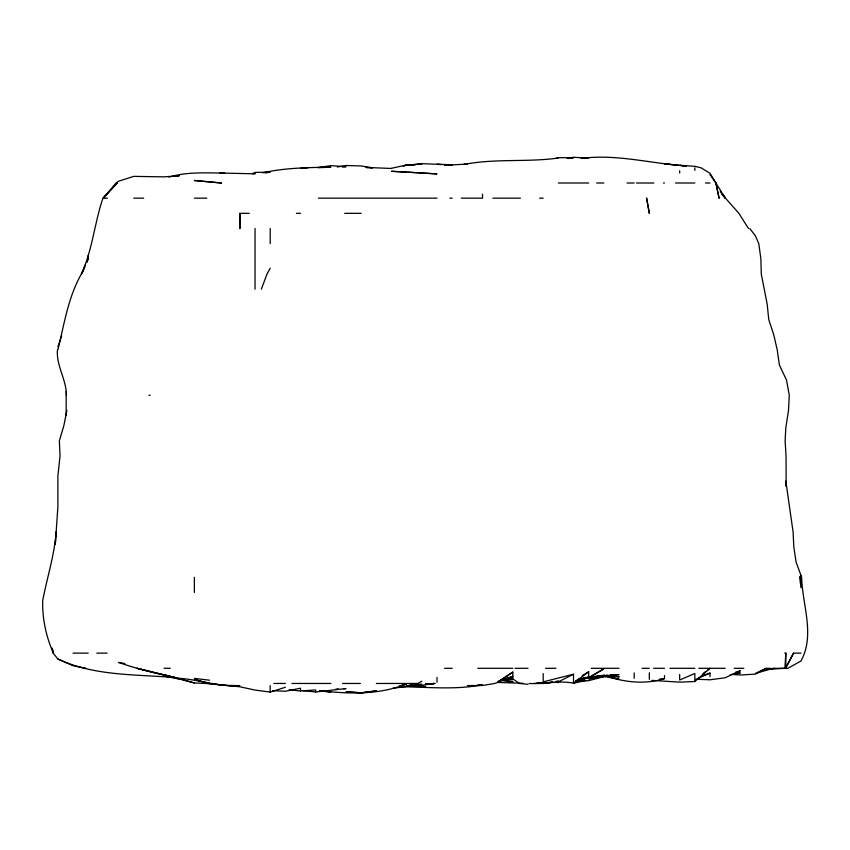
<?xml version="1.0" encoding="UTF-8"?>
<svg xmlns="http://www.w3.org/2000/svg" width="850" height="850" viewBox="0 0 850 850"><rect width="100%" height="100%" fill="white"/><g stroke="black" fill="none" stroke-linecap="round" stroke-linejoin="round"><path stroke-width="1.27" d="M66.119 415.544L66.226 391.531M770.663 669.375L773.436 668.302L784.89 668.302L785.825 653.129L784.752 653.129M55.654 539.389L55.282 544.446L57.885 506.77L57.885 476.011L60.031 455.983L59.362 440.81L63.856 425.648L66.884 410.486M55.845 536.86L56.217 531.803C54.389 555.199 47.09 577.671 42.723 600.514C42.171 618.492 46.134 636.746 53.38 653.129L52.541 649.336M102.935 198.167C94.478 223.029 92.501 249.9 81.377 273.998C68.096 297.33 64.26 324.137 57.885 349.817M57.885 346.906L61.636 335.877M261.354 289.159L267.038 273.998L270.204 268.164M82.323 272.839L84.777 267.059M86.743 262.427L88.219 258.963M81.377 273.998L85.584 264.658M86.636 262.331L88.219 258.825M800.997 653.129L793.549 653.129L785.825 668.004L784.89 668.302M785.825 667.633L793.549 653.129M800.997 575.45L800.997 587.69L799.638 577.299L800.997 575.45L796.099 562.137L793.826 546.975L793.071 531.803L785.825 481.1L786.133 486.306L786.059 455.983L785.113 440.81L785.825 427.624L788.503 410.486L789.278 395.314L786.537 380.152L779.386 364.99L777.219 349.817L773.713 334.656L768.74 319.494L767.21 304.321L761.281 273.998L760.878 258.825L758.784 243.663L755.501 235.981L749.785 228.501M107.419 198.167L103.381 198.167L116.078 183.005L118.554 181.231L133.716 176.375L164.05 176.853L179.212 175.769L175.419 176.439M103.381 198.167L117.247 183.005L103.381 197.508M651.865 680.383L679.671 682.146L694.843 681.53L710.005 668.302L707.986 669.821M702.929 673.636L705.957 671.351M529.157 683.464C544.021 684.399 558.716 680.255 573.516 683.134L588.678 671.766L588.678 677.854L577.309 680.159L587.414 677.907M528.02 684.314L519.509 683.464L512.847 678.948L512.847 672.084L497.686 682.476L494.689 683.464L482.524 685.504L467.351 685.567M512.847 672.084L497.686 682.008L512.847 676.419L504.007 679.012M582.176 675.707L588.678 671.766M421.855 681.137L417.966 683.464L406.693 686.503L392.796 688.277M577.309 679.724L588.678 677.854L603.84 668.876L588.678 677.599L578.574 679.054M770.663 668.302L766.254 668.302L755.501 674.114L740.329 675.006L732.753 674.486M558.344 681.859L573.516 674.231L573.516 683.134M252.705 173.538L255.042 172.38L270.204 172.189L265.147 173.007M766.254 668.302L755.501 673.37L773.436 668.302M710.005 676.685L710.005 673.072L696.001 679.235L710.005 679.787L725.167 677.758L740.329 670.767L735.282 672.382M704.172 675.112L710.005 673.072M124.865 663.606L118.554 662.405C138.274 669.428 158.759 673.986 179.212 678.3C199.601 679.681 219.183 687.108 239.87 685.631L224.708 685.355L209.546 683.464L194.374 679.469L209.546 683.825L239.87 686.779L255.042 690.072L270.204 692.112L285.366 687.246M399.107 686.12L406.693 683.804C379.376 695.098 348.373 694.121 319.494 690.551M555.826 158.419L558.344 157.664L573.516 157.728L568.459 158.482M391.531 168.258L406.693 164.985L421.855 164.05L418.072 164.422M573.516 674.231L543.182 681.859L543.182 673.572M169.097 177.129C187.053 171.551 206.157 173.049 224.708 173.028L219.651 173.294M577.309 679.979L588.678 677.025L578.574 679.235M576.045 680.829L587.414 677.949M262.618 172.826C284.931 167.79 308.104 167.556 330.862 167.163L318.229 167.726M573.516 683.283L586.149 680.414M607.633 676.26L588.678 678.831L603.84 676.664L588.678 680.68L576.045 681.148M567.194 158.429L573.516 157.282L588.678 158.111L584.885 158.514M337.312 166.982L346.035 165.506L361.197 165.952L372.385 167.833L366.169 167.535M588.678 677.918L603.84 675.346L588.678 677.631L619.013 674.634L610.162 674.656M581.092 158.461C613.562 154.031 646.128 162.265 678.406 165.336L673.349 164.794M730.224 674.741L740.329 673.03L736.546 673.264M552.086 682.168L543.182 683.474L534.331 683.357M552.032 682.168L542.789 683.464L553.297 682.125M463.569 164.528C494.913 158.259 526.809 162.456 558.344 158.026M318.229 167.471L330.862 165.676L346.035 166.696L342.295 167.004M464.822 164.401L467.351 164.039L444.603 165.346M555.826 681.796L558.344 681.466M785.825 668.567L787.876 668.302L800.997 660.96C815.299 634.78 802.251 604.913 801.646 577.299M498.95 680.701L512.847 678.948L507.801 679.076M252.514 173.751L255.042 173.442M407.957 165.357L421.855 163.657L452.189 164.889L444.603 164.634M445.868 165.357L452.189 164.688L444.603 164.528M303.067 690.646L315.701 691.964L346.035 688.564L343.506 688.691M409.222 165.272L415.544 164.666M588.678 677.248L591.207 677.014M593.736 676.77L600.058 676.186M576.045 681.009L582.356 680.425M659.451 679.118L664.509 678.661C644.289 684.771 623.443 682.295 603.84 675.24L619.013 679.171L603.84 676.303L593.736 676.409M784.709 668.302L766.87 669.46M219.651 173.018L255.042 173.814M300.539 168.353L307.944 167.833M289.159 689.796L300.539 690.997L315.701 689.934L315.701 691.964M425.478 684.08L429.101 683.846M431.513 683.697L435.136 683.464L425.478 684.229L433.989 683.464L421.855 685.366L410.486 685.259M410.486 684.994L415.544 684.696M418.072 684.548L421.855 684.324L406.693 685.95L417.966 683.464L376.359 683.464M335.92 689.084L338.449 688.957M477.466 685.068L482.524 684.824C455.239 690.03 427.826 687.087 400.371 686.673M425.648 686.471L404.164 686.354M558.344 183.005L588.678 183.005M596.668 183.005L603.84 183.005M626.992 183.005L634.174 183.005M636.469 183.005L653.82 183.005M663.436 183.005L664.509 183.005M675.474 183.005L694.843 183.005M705.532 183.005L710.005 183.005M133.716 198.167L143.671 198.167M194.374 198.167L206.847 198.167M318.389 198.167L437.027 198.167M449.799 198.167L452.189 198.167M461.327 198.167L482.524 198.167L482.524 194.076M492.894 198.167L520.391 198.167M539.591 198.167L543.182 198.167M239.87 228.565L239.87 213.329L249.262 213.329M296.416 213.329L300.539 213.329M344.739 213.329L361.197 213.329M148.877 395.314L150.131 395.314M799.638 577.299L800.997 577.299M73.058 653.129L88.219 653.129M96.815 653.129L107.111 653.129M164.05 668.302L170.319 668.302M444.592 668.302L452.189 668.302M477.806 668.302L512.847 668.302M515.026 668.302L528.02 668.302M545.509 668.302L555.889 668.302M591.186 668.302L603.84 668.302M604.488 668.302L619.013 668.302M642.09 668.302L649.336 668.302M653.607 668.302L664.509 668.302M669.885 668.302L694.843 668.302M698.796 668.302L725.167 668.302M734.166 668.302L743.824 668.302M273.785 683.464L285.366 683.464M291.943 683.464L330.862 683.464M342.592 683.464L360.336 683.464M522.962 683.273L497.686 682.423M442.074 164.475L437.027 164.369L439.556 164.454M209.546 683.644L194.374 682.954L164.05 674.709L194.374 682.954M366.254 167.439L391.531 168.47M272.733 690.657L285.366 691.252L300.539 688.213L300.539 690.997M536.86 682.954L543.182 683.273L539.389 682.964M406.693 172.104L391.531 171.296L421.855 172.975M421.855 173.049L437.027 173.899L407.957 172.189M319.494 691.082L330.862 691.964L320.758 690.657M670.82 164.496L664.509 163.774L685.992 166.111M194.374 678.364L209.546 680.223M500.214 680.404L512.847 682.008M501.479 679.83L512.847 681.339M171.626 677.025L174.154 677.376M685.992 166.271L679.671 165.272L694.843 166.303L701.059 167.833L710.005 173.304L725.167 198.167L721.926 194.119M52.094 648.072L53.136 653.129L57.885 658.994C94.063 676.09 135.129 674.263 174.154 677.492L164.05 675.994L179.212 679.139M85.85 668.302L73.058 665.699L57.885 658.994M555.826 681.764L558.344 682.284M555.826 682.019L558.344 682.699M722.33 194.597L738.884 213.329L748.478 228.501M720.301 191.611L725.167 197.349M710.005 174.59L715.87 183.005L719.1 198.167L715.87 183.005M66.385 395.314C66.459 379.44 56.1 365.734 57.439 349.817M239.87 213.329L239.881 228.501M785.825 653.129L785.825 668.302M694.843 167.833L694.843 170.34M694.843 681.53L694.843 673.466L679.671 680.032L679.671 674.496M679.671 170.733L679.671 172.954M664.509 675.569L664.509 677.705M649.336 672.775L649.336 679.362M634.174 672.945L634.174 678.311M437.027 677.365L437.027 682.253M270.204 228.501L270.204 243.663M270.204 685.504L270.204 692.112M255.042 228.501L255.042 289.159M194.374 577.299L194.374 592.471M88.219 255.319L88.219 257.656M406.693 164.889L403.336 165.994L406.693 164.985M558.344 681.243L555.847 681.604L558.344 681.243M376.359 690.869L361.197 692.878L346.035 691.762L361.197 692.761L376.359 690.869M221.468 183.005L194.374 180.487L221.468 183.005M619.013 676.855L606.369 675.261L619.013 676.855M164.05 674.932L137.137 668.302L164.05 674.932M649.336 213.329L646.595 198.167L649.336 213.329"/></g></svg>
